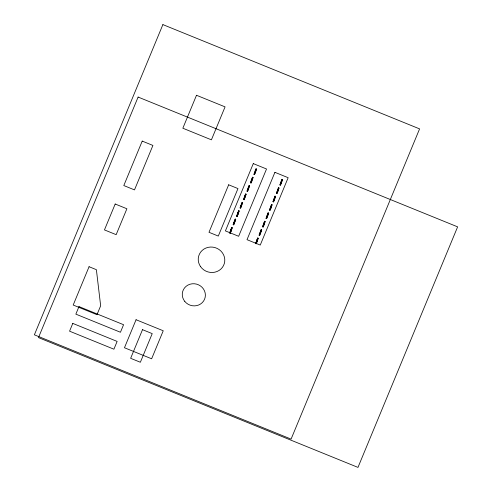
<?xml version="1.0" encoding="UTF-8"?>
<svg xmlns="http://www.w3.org/2000/svg" width="492" height="492" viewBox="0 0 492 492"><rect width="100%" height="100%" fill="white"/><g stroke="black" fill="none" stroke-linecap="round" stroke-linejoin="round"><path stroke-width="0.74" d="M229.696 233.023L231.738 227.427L232.261 227.642L231.043 231.258L230.219 233.239L229.696 233.023L231.738 227.427M230.219 233.239L232.261 227.642M233.165 224.653L235.207 219.057L235.723 219.272L234.506 222.888L233.688 224.869L233.165 224.653L235.207 219.057M233.688 224.869L235.723 219.272M236.634 216.283L238.669 210.687L239.192 210.896L237.974 214.518L237.156 216.498L236.634 216.283L238.669 210.687M237.156 216.498L238.134 213.602M240.102 207.913L242.138 202.317L242.661 202.526L241.443 206.148L240.625 208.122L240.102 207.913L242.138 202.317M240.625 208.122L241.597 205.232M243.571 199.543L245.606 193.946L246.129 194.155L244.911 197.778L244.093 199.752L243.571 199.543L245.606 193.946M244.093 199.752L245.065 196.855M247.039 191.167L249.075 185.57L249.598 185.785L248.38 189.402L247.562 191.382L247.039 191.167L249.075 185.57M247.562 191.382L248.534 188.485M250.508 182.796L252.544 177.2L253.066 177.415L251.849 181.031L251.025 183.012L250.508 182.796L252.544 177.2M251.025 183.012L253.066 177.415M253.97 174.426L256.012 168.83L256.535 169.045L255.317 172.661L254.493 174.642L253.97 174.426L256.012 168.83M254.493 174.642L256.535 169.045M255.649 243.571L257.691 237.974L258.214 238.183L256.996 241.806L256.172 243.78L255.649 243.571L257.691 237.974M256.172 243.78L258.214 238.183M259.118 235.201L261.154 229.598L261.676 229.813L260.459 233.429L259.641 235.41L259.118 235.201L261.154 229.598M259.641 235.41L261.676 229.813M262.587 226.824L264.622 221.228L265.145 221.443L263.927 225.059L263.109 227.04L262.587 226.824L264.622 221.228M263.109 227.04L265.145 221.443M266.055 218.454L268.091 212.858L268.614 213.073L267.396 216.689L266.578 218.669L266.055 218.454L268.091 212.858M266.578 218.669L268.614 213.073M269.524 210.084L271.559 204.487L272.082 204.697L270.864 208.319L270.047 210.293L269.524 210.084L271.559 204.487M270.047 210.293L272.082 204.697M272.992 201.714L275.028 196.117L275.551 196.326L274.333 199.949L273.515 201.923L272.992 201.714L275.028 196.117M273.515 201.923L275.551 196.326M276.455 193.344L278.497 187.747L279.019 187.956L277.802 191.579L276.978 193.553L276.455 193.344L278.497 187.747M276.978 193.553L279.019 187.956M279.923 184.967L281.965 179.371L282.482 179.586L281.264 183.202L280.446 185.183L279.923 184.967L281.965 179.371M280.446 185.183L282.482 179.586M239.192 210.896L238.374 212.876L237.851 212.667M242.661 202.526L241.843 204.506L241.32 204.291M246.129 194.155L245.311 196.136L244.788 195.921M249.598 185.785L248.78 187.76L248.257 187.55M255.188 170.81L255.711 171.019M254.794 172.452L255.317 172.661M280.741 182.993L281.264 183.202M251.726 179.18L252.248 179.389M251.326 180.822L251.849 181.031M277.279 191.363L277.802 191.579M247.857 189.192L248.38 189.402M273.81 199.734L274.333 199.949M244.389 197.563L244.911 197.778M270.342 208.104L270.864 208.319M267.273 214.838L267.796 215.047M240.92 205.933L241.443 206.148M266.873 216.48L267.396 216.689M263.804 223.208L264.327 223.417M237.452 214.303L237.974 214.518M263.404 224.85L263.927 225.059M234.383 221.037L234.905 221.246M260.336 231.578L260.858 231.793M233.983 222.679L234.506 222.888M259.936 233.22L260.459 233.429M230.914 229.407L231.437 229.616M256.867 239.948L257.39 240.164M230.52 231.049L231.043 231.258M256.473 241.59L256.996 241.806M162.883 24.6L34.378 334.818L291.086 439.104L419.59 128.886L162.883 24.6M138.117 97.059L38.474 337.604L357.979 467.4L457.622 226.855L138.117 97.059M89.07 266.713L73.197 305.034L96.973 314.689L100.657 305.79L96.383 269.684L89.07 266.713M115.19 204.008L104.458 229.912L116.161 234.666L126.893 208.762L115.19 204.008M142.219 141.093L123.806 185.552L134.5 189.894L152.914 145.435L142.219 141.093M78.984 306.596L75.854 314.142L120.448 332.26L123.572 324.708L78.984 306.596M72.785 323.398L69.563 331.178L113.91 349.191L117.133 341.411L72.785 323.398M196.499 95.27L182.846 128.227L211.412 139.833L225.065 106.875L196.499 95.27M136.063 319.732L124.464 347.746L151.634 358.785L163.239 330.772L136.063 319.732M142.508 329.671L130.638 358.311L140.361 362.26L152.225 333.619L142.508 329.671M228.663 184.801L208.989 232.292L218.294 236.074L237.968 188.577L228.663 184.801M253.288 163.608L225.41 230.908L238.651 236.283L266.529 168.99L253.288 163.608M274.911 172.329L247.009 239.678L260.25 245.059L288.152 177.704L274.911 172.329M200.558 266.627A13.352 12.663 18.6 0 0 223.497 265.625A13.352 12.663 18.6 0 0 210.484 247.045A13.352 12.663 18.6 0 0 200.558 266.627M184.795 301.436A11.623 11.021 18.6 0 0 204.592 299.173A11.623 11.021 18.6 0 0 192.101 283.798A11.623 11.021 18.6 0 0 184.795 301.436"/></g></svg>
